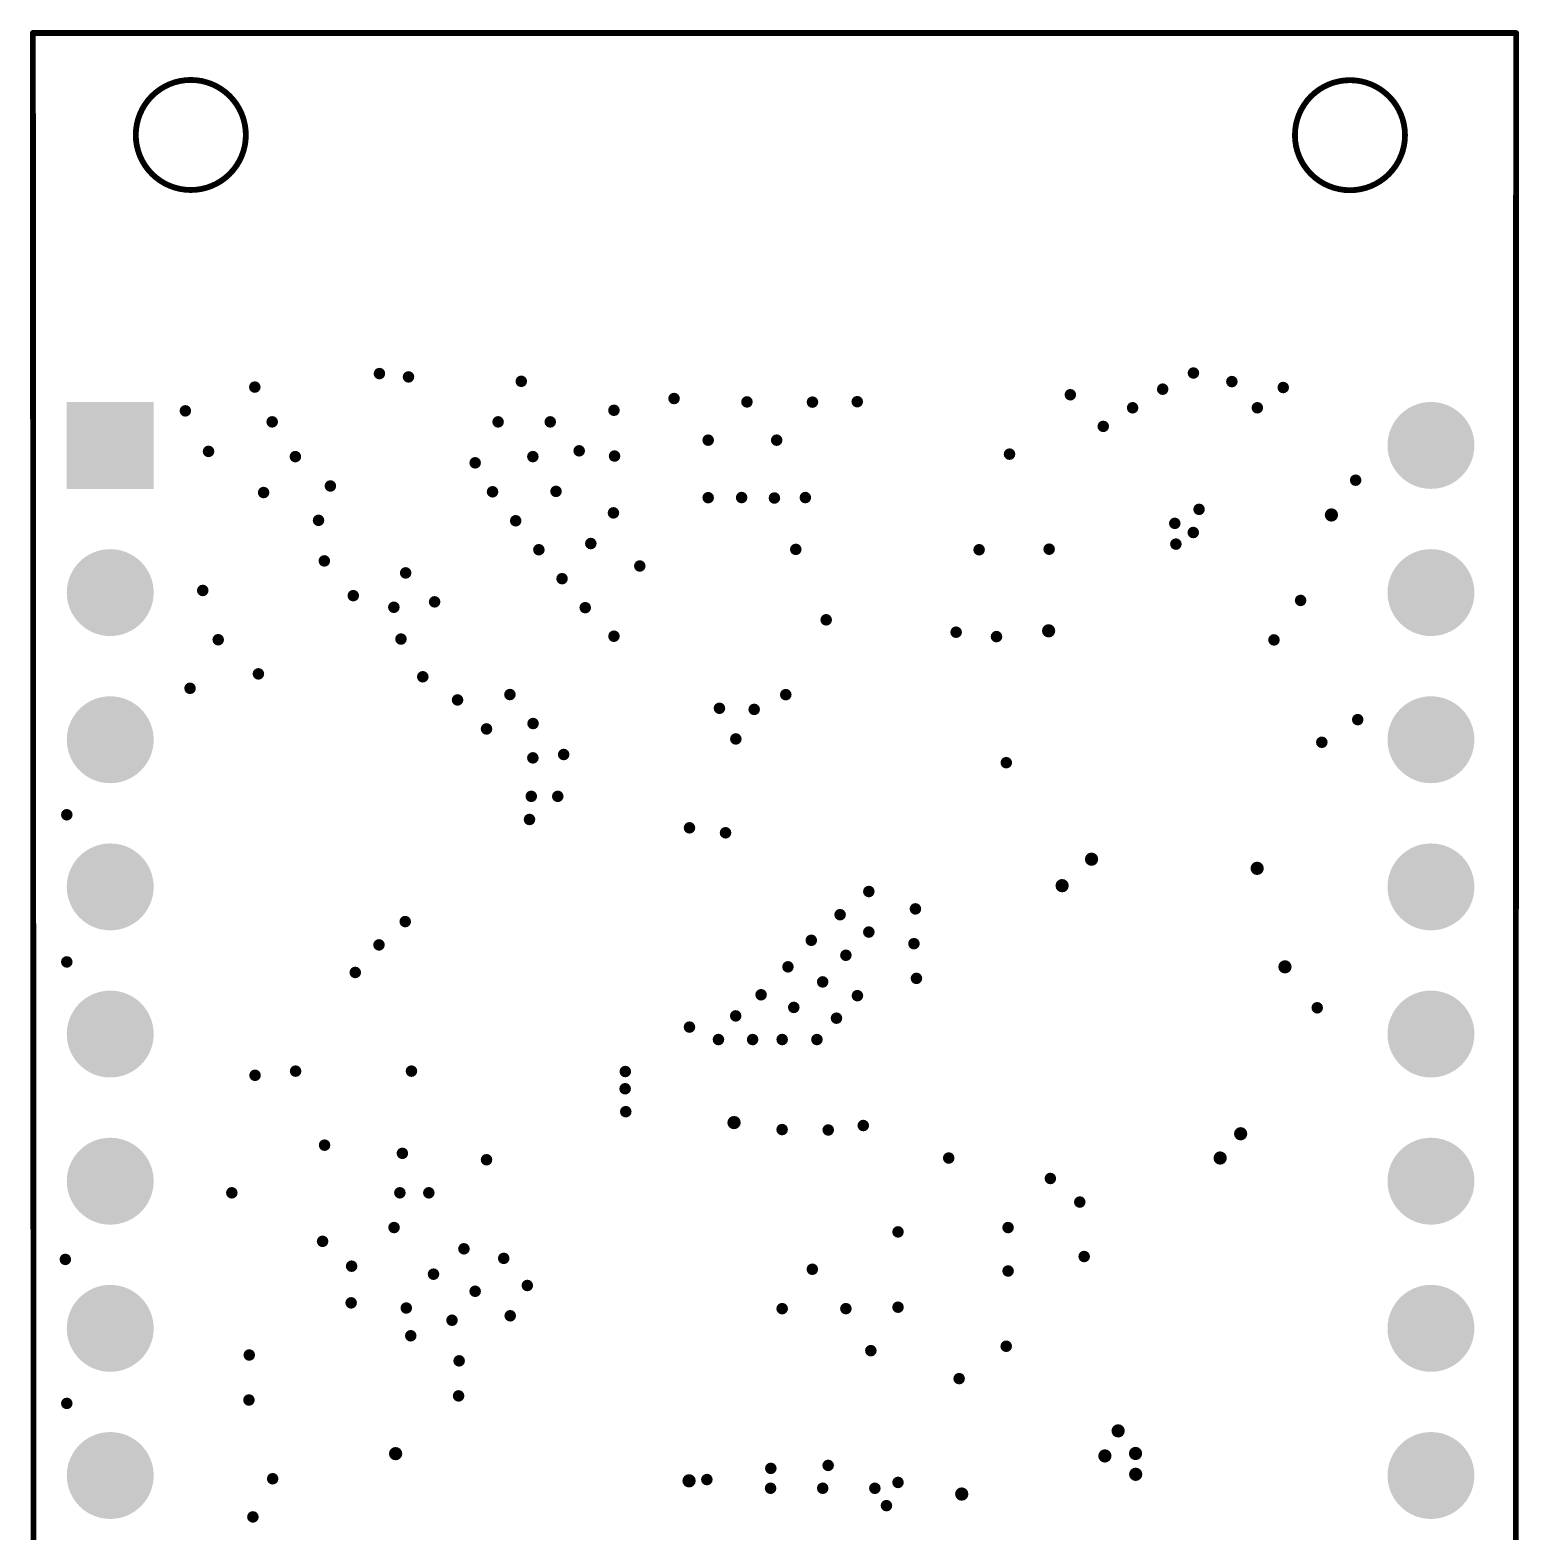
# Model space of a CAD drawing. Header units: millimetres. Extents: x -0.4 to 25.3, y -0.4 to 51.3.
# Drawn here: x -0.44 to 25.26, y 25.36 to 51.29 of the extents above; entities that cross this region are included whole.
import ezdxf

# ---------------------------------------------------------------- set-up
doc = ezdxf.new("R2010")
doc.units = ezdxf.units.MM
for name, color, linetype in [('KeepOutLayer', 6, 'Continuous'), ('MultiLayer', 9, 'Continuous'), ('PadHoleLayer', 156, 'Continuous'), ('ViaHoleLayer', 16, 'Continuous')]:
    doc.layers.add(name, color=color, linetype=linetype)

# ---------------------------------------------------------------- blocks, each defined once
blk = doc.blocks.new('HDR1X12_74')
at = {"layer": 'MultiLayer'}
blk.add_hatch(color=9, dxfattribs=at).paths.add_polyline_path([(-0.75, 0.75), (0.75, 0.75), (0.75, -0.75), (-0.75, -0.75)])
h = blk.add_hatch(color=9, dxfattribs=at)
edge = h.paths.add_edge_path()
edge.add_arc((2.54, 0), 0.75, 0, 360)
h = blk.add_hatch(color=9, dxfattribs=at)
edge = h.paths.add_edge_path()
edge.add_arc((5.08, 0), 0.75, 0, 360)
h = blk.add_hatch(color=9, dxfattribs=at)
edge = h.paths.add_edge_path()
edge.add_arc((7.62, 0), 0.75, 0, 360)
h = blk.add_hatch(color=9, dxfattribs=at)
edge = h.paths.add_edge_path()
edge.add_arc((10.16, 0), 0.75, 0, 360)
h = blk.add_hatch(color=9, dxfattribs=at)
edge = h.paths.add_edge_path()
edge.add_arc((12.7, 0), 0.75, 0, 360)
h = blk.add_hatch(color=9, dxfattribs=at)
edge = h.paths.add_edge_path()
edge.add_arc((15.24, 0), 0.75, 0, 360)
h = blk.add_hatch(color=9, dxfattribs=at)
edge = h.paths.add_edge_path()
edge.add_arc((17.78, 0), 0.75, 0, 360)
h = blk.add_hatch(color=9, dxfattribs=at)
edge = h.paths.add_edge_path()
edge.add_arc((20.32, 0), 0.75, 0, 360)
h = blk.add_hatch(color=9, dxfattribs=at)
edge = h.paths.add_edge_path()
edge.add_arc((22.86, 0), 0.75, 0, 360)
h = blk.add_hatch(color=9, dxfattribs=at)
edge = h.paths.add_edge_path()
edge.add_arc((25.4, 0), 0.75, 0, 360)
h = blk.add_hatch(color=9, dxfattribs=at)
edge = h.paths.add_edge_path()
edge.add_arc((27.94, 0), 0.75, 0, 360)
at = {"layer": 'PadHoleLayer'}
h = blk.add_hatch(color=156, dxfattribs=at)
edge = h.paths.add_edge_path()
edge.add_arc((0, 0), 0.45, 0, 360)
h = blk.add_hatch(color=156, dxfattribs=at)
edge = h.paths.add_edge_path()
edge.add_arc((2.54, 0), 0.45, 0, 360)
h = blk.add_hatch(color=156, dxfattribs=at)
edge = h.paths.add_edge_path()
edge.add_arc((5.08, 0), 0.45, 0, 360)
h = blk.add_hatch(color=156, dxfattribs=at)
edge = h.paths.add_edge_path()
edge.add_arc((7.62, 0), 0.45, 0, 360)
h = blk.add_hatch(color=156, dxfattribs=at)
edge = h.paths.add_edge_path()
edge.add_arc((10.16, 0), 0.45, 0, 360)
h = blk.add_hatch(color=156, dxfattribs=at)
edge = h.paths.add_edge_path()
edge.add_arc((12.7, 0), 0.45, 0, 360)
h = blk.add_hatch(color=156, dxfattribs=at)
edge = h.paths.add_edge_path()
edge.add_arc((15.24, 0), 0.45, 0, 360)
h = blk.add_hatch(color=156, dxfattribs=at)
edge = h.paths.add_edge_path()
edge.add_arc((17.78, 0), 0.45, 0, 360)
h = blk.add_hatch(color=156, dxfattribs=at)
edge = h.paths.add_edge_path()
edge.add_arc((20.32, 0), 0.45, 0, 360)
h = blk.add_hatch(color=156, dxfattribs=at)
edge = h.paths.add_edge_path()
edge.add_arc((22.86, 0), 0.45, 0, 360)
h = blk.add_hatch(color=156, dxfattribs=at)
edge = h.paths.add_edge_path()
edge.add_arc((25.4, 0), 0.45, 0, 360)
h = blk.add_hatch(color=156, dxfattribs=at)
edge = h.paths.add_edge_path()
edge.add_arc((27.94, 0), 0.45, 0, 360)
blk = doc.blocks.new('HDR1X12_75')
at = {"layer": 'MultiLayer'}
blk.add_hatch(color=9, dxfattribs=at).paths.add_polyline_path([(-0.75, 0.75), (0.75, 0.75), (0.75, -0.75), (-0.75, -0.75)])
h = blk.add_hatch(color=9, dxfattribs=at)
edge = h.paths.add_edge_path()
edge.add_arc((2.54, 0), 0.75, 0, 360)
h = blk.add_hatch(color=9, dxfattribs=at)
edge = h.paths.add_edge_path()
edge.add_arc((5.08, 0), 0.75, 0, 360)
h = blk.add_hatch(color=9, dxfattribs=at)
edge = h.paths.add_edge_path()
edge.add_arc((7.62, 0), 0.75, 0, 360)
h = blk.add_hatch(color=9, dxfattribs=at)
edge = h.paths.add_edge_path()
edge.add_arc((10.16, 0), 0.75, 0, 360)
h = blk.add_hatch(color=9, dxfattribs=at)
edge = h.paths.add_edge_path()
edge.add_arc((12.7, 0), 0.75, 0, 360)
h = blk.add_hatch(color=9, dxfattribs=at)
edge = h.paths.add_edge_path()
edge.add_arc((15.24, 0), 0.75, 0, 360)
h = blk.add_hatch(color=9, dxfattribs=at)
edge = h.paths.add_edge_path()
edge.add_arc((17.78, 0), 0.75, 0, 360)
h = blk.add_hatch(color=9, dxfattribs=at)
edge = h.paths.add_edge_path()
edge.add_arc((20.32, 0), 0.75, 0, 360)
h = blk.add_hatch(color=9, dxfattribs=at)
edge = h.paths.add_edge_path()
edge.add_arc((22.86, 0), 0.75, 0, 360)
h = blk.add_hatch(color=9, dxfattribs=at)
edge = h.paths.add_edge_path()
edge.add_arc((25.4, 0), 0.75, 0, 360)
h = blk.add_hatch(color=9, dxfattribs=at)
edge = h.paths.add_edge_path()
edge.add_arc((27.94, 0), 0.75, 0, 360)
at = {"layer": 'PadHoleLayer'}
h = blk.add_hatch(color=156, dxfattribs=at)
edge = h.paths.add_edge_path()
edge.add_arc((0, 0), 0.45, 0, 360)
h = blk.add_hatch(color=156, dxfattribs=at)
edge = h.paths.add_edge_path()
edge.add_arc((2.54, 0), 0.45, 0, 360)
h = blk.add_hatch(color=156, dxfattribs=at)
edge = h.paths.add_edge_path()
edge.add_arc((5.08, 0), 0.45, 0, 360)
h = blk.add_hatch(color=156, dxfattribs=at)
edge = h.paths.add_edge_path()
edge.add_arc((7.62, 0), 0.45, 0, 360)
h = blk.add_hatch(color=156, dxfattribs=at)
edge = h.paths.add_edge_path()
edge.add_arc((10.16, 0), 0.45, 0, 360)
h = blk.add_hatch(color=156, dxfattribs=at)
edge = h.paths.add_edge_path()
edge.add_arc((12.7, 0), 0.45, 0, 360)
h = blk.add_hatch(color=156, dxfattribs=at)
edge = h.paths.add_edge_path()
edge.add_arc((15.24, 0), 0.45, 0, 360)
h = blk.add_hatch(color=156, dxfattribs=at)
edge = h.paths.add_edge_path()
edge.add_arc((17.78, 0), 0.45, 0, 360)
h = blk.add_hatch(color=156, dxfattribs=at)
edge = h.paths.add_edge_path()
edge.add_arc((20.32, 0), 0.45, 0, 360)
h = blk.add_hatch(color=156, dxfattribs=at)
edge = h.paths.add_edge_path()
edge.add_arc((22.86, 0), 0.45, 0, 360)
h = blk.add_hatch(color=156, dxfattribs=at)
edge = h.paths.add_edge_path()
edge.add_arc((25.4, 0), 0.45, 0, 360)
h = blk.add_hatch(color=156, dxfattribs=at)
edge = h.paths.add_edge_path()
edge.add_arc((27.94, 0), 0.45, 0, 360)

msp = doc.modelspace()

# ---------------------------------------------------------------- hatches: boundary and pattern name
at = {"layer": 'PadHoleLayer'}
h = msp.add_hatch(color=156, dxfattribs=at)
edge = h.paths.add_edge_path()
edge.add_arc((2.22, 51.229), 0.00635, 0, 360)
h = msp.add_hatch(color=156, dxfattribs=at)
edge = h.paths.add_edge_path()
edge.add_arc((2.22, 51.229), 0.00635, 0, 360)
h = msp.add_hatch(color=156, dxfattribs=at)
edge = h.paths.add_edge_path()
edge.add_arc((2.22, 51.229), 0.00635, 0, 360)
h = msp.add_hatch(color=156, dxfattribs=at)
edge = h.paths.add_edge_path()
edge.add_arc((2.22, 51.229), 0.00635, 0, 360)
h = msp.add_hatch(color=156, dxfattribs=at)
edge = h.paths.add_edge_path()
edge.add_arc((23.223, 51.232), 0.00635, 0, 360)
h = msp.add_hatch(color=156, dxfattribs=at)
edge = h.paths.add_edge_path()
edge.add_arc((23.223, 51.232), 0.00635, 0, 360)
h = msp.add_hatch(color=156, dxfattribs=at)
edge = h.paths.add_edge_path()
edge.add_arc((23.224, 51.232), 0.00635, 0, 360)
h = msp.add_hatch(color=156, dxfattribs=at)
edge = h.paths.add_edge_path()
edge.add_arc((23.224, 51.232), 0.00635, 0, 360)
h = msp.add_hatch(color=156, dxfattribs=at)
edge = h.paths.add_edge_path()
edge.add_arc((25.212, 49.809), 0.00635, 0, 360)
h = msp.add_hatch(color=156, dxfattribs=at)
edge = h.paths.add_edge_path()
edge.add_arc((25.211, 49.809), 0.00635, 0, 360)
h = msp.add_hatch(color=156, dxfattribs=at)
edge = h.paths.add_edge_path()
edge.add_arc((25.212, 49.809), 0.00635, 0, 360)
h = msp.add_hatch(color=156, dxfattribs=at)
edge = h.paths.add_edge_path()
edge.add_arc((25.211, 49.809), 0.00635, 0, 360)
at = {"layer": 'ViaHoleLayer'}
h = msp.add_hatch(color=16, dxfattribs=at)
edge = h.paths.add_edge_path()
edge.add_arc((5.587, 45.357), 0.1, 0, 360)
h = msp.add_hatch(color=16, dxfattribs=at)
edge = h.paths.add_edge_path()
edge.add_arc((6.089, 45.3), 0.1, 0, 360)
h = msp.add_hatch(color=16, dxfattribs=at)
edge = h.paths.add_edge_path()
edge.add_arc((19.64, 45.367), 0.1, 0, 360)
h = msp.add_hatch(color=16, dxfattribs=at)
edge = h.paths.add_edge_path()
edge.add_arc((3.436, 45.124), 0.1, 0, 360)
h = msp.add_hatch(color=16, dxfattribs=at)
edge = h.paths.add_edge_path()
edge.add_arc((8.036, 45.224), 0.1, 0, 360)
h = msp.add_hatch(color=16, dxfattribs=at)
edge = h.paths.add_edge_path()
edge.add_arc((19.109, 45.088), 0.1, 0, 360)
h = msp.add_hatch(color=16, dxfattribs=at)
edge = h.paths.add_edge_path()
edge.add_arc((20.303, 45.219), 0.1, 0, 360)
h = msp.add_hatch(color=16, dxfattribs=at)
edge = h.paths.add_edge_path()
edge.add_arc((21.19, 45.117), 0.1, 0, 360)
h = msp.add_hatch(color=16, dxfattribs=at)
edge = h.paths.add_edge_path()
edge.add_arc((10.674, 44.927), 0.1, 0, 360)
h = msp.add_hatch(color=16, dxfattribs=at)
edge = h.paths.add_edge_path()
edge.add_arc((11.932, 44.868), 0.1, 0, 360)
h = msp.add_hatch(color=16, dxfattribs=at)
edge = h.paths.add_edge_path()
edge.add_arc((13.063, 44.865), 0.1, 0, 360)
h = msp.add_hatch(color=16, dxfattribs=at)
edge = h.paths.add_edge_path()
edge.add_arc((13.836, 44.872), 0.1, 0, 360)
h = msp.add_hatch(color=16, dxfattribs=at)
edge = h.paths.add_edge_path()
edge.add_arc((17.515, 44.992), 0.1, 0, 360)
h = msp.add_hatch(color=16, dxfattribs=at)
edge = h.paths.add_edge_path()
edge.add_arc((18.59, 44.767), 0.1, 0, 360)
h = msp.add_hatch(color=16, dxfattribs=at)
edge = h.paths.add_edge_path()
edge.add_arc((20.743, 44.767), 0.1, 0, 360)
h = msp.add_hatch(color=16, dxfattribs=at)
edge = h.paths.add_edge_path()
edge.add_arc((2.237, 44.714), 0.1, 0, 360)
h = msp.add_hatch(color=16, dxfattribs=at)
edge = h.paths.add_edge_path()
edge.add_arc((3.736, 44.524), 0.1, 0, 360)
h = msp.add_hatch(color=16, dxfattribs=at)
edge = h.paths.add_edge_path()
edge.add_arc((7.636, 44.524), 0.1, 0, 360)
h = msp.add_hatch(color=16, dxfattribs=at)
edge = h.paths.add_edge_path()
edge.add_arc((8.536, 44.524), 0.1, 0, 360)
h = msp.add_hatch(color=16, dxfattribs=at)
edge = h.paths.add_edge_path()
edge.add_arc((9.636, 44.724), 0.1, 0, 360)
h = msp.add_hatch(color=16, dxfattribs=at)
edge = h.paths.add_edge_path()
edge.add_arc((18.083, 44.446), 0.1, 0, 360)
h = msp.add_hatch(color=16, dxfattribs=at)
edge = h.paths.add_edge_path()
edge.add_arc((2.637, 44.014), 0.1, 0, 360)
h = msp.add_hatch(color=16, dxfattribs=at)
edge = h.paths.add_edge_path()
edge.add_arc((9.036, 44.024), 0.1, 0, 360)
h = msp.add_hatch(color=16, dxfattribs=at)
edge = h.paths.add_edge_path()
edge.add_arc((11.263, 44.208), 0.1, 0, 360)
h = msp.add_hatch(color=16, dxfattribs=at)
edge = h.paths.add_edge_path()
edge.add_arc((12.445, 44.208), 0.1, 0, 360)
h = msp.add_hatch(color=16, dxfattribs=at)
edge = h.paths.add_edge_path()
edge.add_arc((4.136, 43.924), 0.1, 0, 360)
h = msp.add_hatch(color=16, dxfattribs=at)
edge = h.paths.add_edge_path()
edge.add_arc((7.24, 43.817), 0.1, 0, 360)
h = msp.add_hatch(color=16, dxfattribs=at)
edge = h.paths.add_edge_path()
edge.add_arc((8.236, 43.924), 0.1, 0, 360)
h = msp.add_hatch(color=16, dxfattribs=at)
edge = h.paths.add_edge_path()
edge.add_arc((9.646, 43.934), 0.1, 0, 360)
h = msp.add_hatch(color=16, dxfattribs=at)
edge = h.paths.add_edge_path()
edge.add_arc((16.465, 43.967), 0.1, 0, 360)
h = msp.add_hatch(color=16, dxfattribs=at)
edge = h.paths.add_edge_path()
edge.add_arc((22.44, 43.517), 0.1, 0, 360)
h = msp.add_hatch(color=16, dxfattribs=at)
edge = h.paths.add_edge_path()
edge.add_arc((3.588, 43.304), 0.1, 0, 360)
h = msp.add_hatch(color=16, dxfattribs=at)
edge = h.paths.add_edge_path()
edge.add_arc((4.74, 43.417), 0.1, 0, 360)
h = msp.add_hatch(color=16, dxfattribs=at)
edge = h.paths.add_edge_path()
edge.add_arc((7.54, 43.317), 0.1, 0, 360)
h = msp.add_hatch(color=16, dxfattribs=at)
edge = h.paths.add_edge_path()
edge.add_arc((8.636, 43.324), 0.1, 0, 360)
h = msp.add_hatch(color=16, dxfattribs=at)
edge = h.paths.add_edge_path()
edge.add_arc((11.263, 43.215), 0.1, 0, 360)
h = msp.add_hatch(color=16, dxfattribs=at)
edge = h.paths.add_edge_path()
edge.add_arc((11.84, 43.217), 0.1, 0, 360)
h = msp.add_hatch(color=16, dxfattribs=at)
edge = h.paths.add_edge_path()
edge.add_arc((12.406, 43.209), 0.1, 0, 360)
h = msp.add_hatch(color=16, dxfattribs=at)
edge = h.paths.add_edge_path()
edge.add_arc((12.94, 43.217), 0.1, 0, 360)
h = msp.add_hatch(color=16, dxfattribs=at)
edge = h.paths.add_edge_path()
edge.add_arc((9.627, 42.953), 0.1, 0, 360)
h = msp.add_hatch(color=16, dxfattribs=at)
edge = h.paths.add_edge_path()
edge.add_arc((19.737, 43.014), 0.1, 0, 360)
h = msp.add_hatch(color=16, dxfattribs=at)
edge = h.paths.add_edge_path()
edge.add_arc((4.536, 42.824), 0.1, 0, 360)
h = msp.add_hatch(color=16, dxfattribs=at)
edge = h.paths.add_edge_path()
edge.add_arc((7.94, 42.817), 0.1, 0, 360)
h = msp.add_hatch(color=16, dxfattribs=at)
edge = h.paths.add_edge_path()
edge.add_arc((19.318, 42.772), 0.1, 0, 360)
h = msp.add_hatch(color=16, dxfattribs=at)
edge = h.paths.add_edge_path()
edge.add_arc((22.022, 42.917), 0.115, 0, 360)
h = msp.add_hatch(color=16, dxfattribs=at)
edge = h.paths.add_edge_path()
edge.add_arc((9.236, 42.424), 0.1, 0, 360)
h = msp.add_hatch(color=16, dxfattribs=at)
edge = h.paths.add_edge_path()
edge.add_arc((19.637, 42.614), 0.1, 0, 360)
h = msp.add_hatch(color=16, dxfattribs=at)
edge = h.paths.add_edge_path()
edge.add_arc((8.34, 42.317), 0.1, 0, 360)
h = msp.add_hatch(color=16, dxfattribs=at)
edge = h.paths.add_edge_path()
edge.add_arc((12.775, 42.323), 0.1, 0, 360)
h = msp.add_hatch(color=16, dxfattribs=at)
edge = h.paths.add_edge_path()
edge.add_arc((15.94, 42.317), 0.1, 0, 360)
h = msp.add_hatch(color=16, dxfattribs=at)
edge = h.paths.add_edge_path()
edge.add_arc((17.149, 42.326), 0.1, 0, 360)
h = msp.add_hatch(color=16, dxfattribs=at)
edge = h.paths.add_edge_path()
edge.add_arc((19.337, 42.414), 0.1, 0, 360)
h = msp.add_hatch(color=16, dxfattribs=at)
edge = h.paths.add_edge_path()
edge.add_arc((4.636, 42.124), 0.1, 0, 360)
h = msp.add_hatch(color=16, dxfattribs=at)
edge = h.paths.add_edge_path()
edge.add_arc((6.04, 41.917), 0.1, 0, 360)
h = msp.add_hatch(color=16, dxfattribs=at)
edge = h.paths.add_edge_path()
edge.add_arc((10.082, 42.036), 0.1, 0, 360)
h = msp.add_hatch(color=16, dxfattribs=at)
edge = h.paths.add_edge_path()
edge.add_arc((8.74, 41.817), 0.1, 0, 360)
h = msp.add_hatch(color=16, dxfattribs=at)
edge = h.paths.add_edge_path()
edge.add_arc((2.537, 41.614), 0.1, 0, 360)
h = msp.add_hatch(color=16, dxfattribs=at)
edge = h.paths.add_edge_path()
edge.add_arc((5.136, 41.524), 0.1, 0, 360)
h = msp.add_hatch(color=16, dxfattribs=at)
edge = h.paths.add_edge_path()
edge.add_arc((6.54, 41.417), 0.1, 0, 360)
h = msp.add_hatch(color=16, dxfattribs=at)
edge = h.paths.add_edge_path()
edge.add_arc((21.49, 41.442), 0.1, 0, 360)
h = msp.add_hatch(color=16, dxfattribs=at)
edge = h.paths.add_edge_path()
edge.add_arc((5.836, 41.324), 0.1, 0, 360)
h = msp.add_hatch(color=16, dxfattribs=at)
edge = h.paths.add_edge_path()
edge.add_arc((9.14, 41.317), 0.1, 0, 360)
h = msp.add_hatch(color=16, dxfattribs=at)
edge = h.paths.add_edge_path()
edge.add_arc((13.3, 41.107), 0.1, 0, 360)
h = msp.add_hatch(color=16, dxfattribs=at)
edge = h.paths.add_edge_path()
edge.add_arc((15.543, 40.893), 0.1, 0, 360)
h = msp.add_hatch(color=16, dxfattribs=at)
edge = h.paths.add_edge_path()
edge.add_arc((17.14, 40.917), 0.115, 0, 360)
h = msp.add_hatch(color=16, dxfattribs=at)
edge = h.paths.add_edge_path()
edge.add_arc((2.804, 40.763), 0.1, 0, 360)
h = msp.add_hatch(color=16, dxfattribs=at)
edge = h.paths.add_edge_path()
edge.add_arc((5.959, 40.775), 0.1, 0, 360)
h = msp.add_hatch(color=16, dxfattribs=at)
edge = h.paths.add_edge_path()
edge.add_arc((9.636, 40.824), 0.1, 0, 360)
h = msp.add_hatch(color=16, dxfattribs=at)
edge = h.paths.add_edge_path()
edge.add_arc((16.24, 40.817), 0.1, 0, 360)
h = msp.add_hatch(color=16, dxfattribs=at)
edge = h.paths.add_edge_path()
edge.add_arc((21.03, 40.76), 0.1, 0, 360)
h = msp.add_hatch(color=16, dxfattribs=at)
edge = h.paths.add_edge_path()
edge.add_arc((3.498, 40.174), 0.1, 0, 360)
h = msp.add_hatch(color=16, dxfattribs=at)
edge = h.paths.add_edge_path()
edge.add_arc((6.336, 40.124), 0.1, 0, 360)
h = msp.add_hatch(color=16, dxfattribs=at)
edge = h.paths.add_edge_path()
edge.add_arc((2.318, 39.925), 0.1, 0, 360)
h = msp.add_hatch(color=16, dxfattribs=at)
edge = h.paths.add_edge_path()
edge.add_arc((6.936, 39.724), 0.1, 0, 360)
h = msp.add_hatch(color=16, dxfattribs=at)
edge = h.paths.add_edge_path()
edge.add_arc((7.84, 39.817), 0.1, 0, 360)
h = msp.add_hatch(color=16, dxfattribs=at)
edge = h.paths.add_edge_path()
edge.add_arc((11.457, 39.58), 0.1, 0, 360)
h = msp.add_hatch(color=16, dxfattribs=at)
edge = h.paths.add_edge_path()
edge.add_arc((12.602, 39.815), 0.1, 0, 360)
h = msp.add_hatch(color=16, dxfattribs=at)
edge = h.paths.add_edge_path()
edge.add_arc((8.24, 39.317), 0.1, 0, 360)
h = msp.add_hatch(color=16, dxfattribs=at)
edge = h.paths.add_edge_path()
edge.add_arc((12.057, 39.561), 0.1, 0, 360)
h = msp.add_hatch(color=16, dxfattribs=at)
edge = h.paths.add_edge_path()
edge.add_arc((22.476, 39.384), 0.1, 0, 360)
h = msp.add_hatch(color=16, dxfattribs=at)
edge = h.paths.add_edge_path()
edge.add_arc((7.436, 39.224), 0.1, 0, 360)
h = msp.add_hatch(color=16, dxfattribs=at)
edge = h.paths.add_edge_path()
edge.add_arc((11.74, 39.051), 0.1, 0, 360)
h = msp.add_hatch(color=16, dxfattribs=at)
edge = h.paths.add_edge_path()
edge.add_arc((21.856, 38.993), 0.1, 0, 360)
h = msp.add_hatch(color=16, dxfattribs=at)
edge = h.paths.add_edge_path()
edge.add_arc((8.236, 38.724), 0.1, 0, 360)
h = msp.add_hatch(color=16, dxfattribs=at)
edge = h.paths.add_edge_path()
edge.add_arc((8.768, 38.782), 0.1, 0, 360)
h = msp.add_hatch(color=16, dxfattribs=at)
edge = h.paths.add_edge_path()
edge.add_arc((16.409, 38.641), 0.1, 0, 360)
h = msp.add_hatch(color=16, dxfattribs=at)
edge = h.paths.add_edge_path()
edge.add_arc((8.209, 38.06), 0.1, 0, 360)
h = msp.add_hatch(color=16, dxfattribs=at)
edge = h.paths.add_edge_path()
edge.add_arc((8.666, 38.06), 0.1, 0, 360)
h = msp.add_hatch(color=16, dxfattribs=at)
edge = h.paths.add_edge_path()
edge.add_arc((0.19, 37.742), 0.1, 0, 360)
h = msp.add_hatch(color=16, dxfattribs=at)
edge = h.paths.add_edge_path()
edge.add_arc((8.178, 37.661), 0.1, 0, 360)
h = msp.add_hatch(color=16, dxfattribs=at)
edge = h.paths.add_edge_path()
edge.add_arc((10.94, 37.517), 0.1, 0, 360)
h = msp.add_hatch(color=16, dxfattribs=at)
edge = h.paths.add_edge_path()
edge.add_arc((11.562, 37.431), 0.1, 0, 360)
h = msp.add_hatch(color=16, dxfattribs=at)
edge = h.paths.add_edge_path()
edge.add_arc((17.881, 36.975), 0.115, 0, 360)
h = msp.add_hatch(color=16, dxfattribs=at)
edge = h.paths.add_edge_path()
edge.add_arc((20.74, 36.817), 0.115, 0, 360)
h = msp.add_hatch(color=16, dxfattribs=at)
edge = h.paths.add_edge_path()
edge.add_arc((17.373, 36.518), 0.115, 0, 360)
h = msp.add_hatch(color=16, dxfattribs=at)
edge = h.paths.add_edge_path()
edge.add_arc((14.036, 36.417), 0.1, 0, 360)
h = msp.add_hatch(color=16, dxfattribs=at)
edge = h.paths.add_edge_path()
edge.add_arc((13.54, 36.017), 0.1, 0, 360)
h = msp.add_hatch(color=16, dxfattribs=at)
edge = h.paths.add_edge_path()
edge.add_arc((14.84, 36.117), 0.1, 0, 360)
h = msp.add_hatch(color=16, dxfattribs=at)
edge = h.paths.add_edge_path()
edge.add_arc((6.033, 35.898), 0.1, 0, 360)
h = msp.add_hatch(color=16, dxfattribs=at)
edge = h.paths.add_edge_path()
edge.add_arc((14.036, 35.717), 0.1, 0, 360)
h = msp.add_hatch(color=16, dxfattribs=at)
edge = h.paths.add_edge_path()
edge.add_arc((5.58, 35.496), 0.1, 0, 360)
h = msp.add_hatch(color=16, dxfattribs=at)
edge = h.paths.add_edge_path()
edge.add_arc((13.043, 35.575), 0.1, 0, 360)
h = msp.add_hatch(color=16, dxfattribs=at)
edge = h.paths.add_edge_path()
edge.add_arc((14.815, 35.517), 0.1, 0, 360)
h = msp.add_hatch(color=16, dxfattribs=at)
edge = h.paths.add_edge_path()
edge.add_arc((0.19, 35.202), 0.1, 0, 360)
h = msp.add_hatch(color=16, dxfattribs=at)
edge = h.paths.add_edge_path()
edge.add_arc((13.64, 35.317), 0.1, 0, 360)
h = msp.add_hatch(color=16, dxfattribs=at)
edge = h.paths.add_edge_path()
edge.add_arc((5.17, 35.02), 0.1, 0, 360)
h = msp.add_hatch(color=16, dxfattribs=at)
edge = h.paths.add_edge_path()
edge.add_arc((12.64, 35.117), 0.1, 0, 360)
h = msp.add_hatch(color=16, dxfattribs=at)
edge = h.paths.add_edge_path()
edge.add_arc((14.858, 34.918), 0.1, 0, 360)
h = msp.add_hatch(color=16, dxfattribs=at)
edge = h.paths.add_edge_path()
edge.add_arc((21.22, 35.117), 0.115, 0, 360)
h = msp.add_hatch(color=16, dxfattribs=at)
edge = h.paths.add_edge_path()
edge.add_arc((13.239, 34.857), 0.1, 0, 360)
h = msp.add_hatch(color=16, dxfattribs=at)
edge = h.paths.add_edge_path()
edge.add_arc((12.176, 34.635), 0.1, 0, 360)
h = msp.add_hatch(color=16, dxfattribs=at)
edge = h.paths.add_edge_path()
edge.add_arc((12.74, 34.417), 0.1, 0, 360)
h = msp.add_hatch(color=16, dxfattribs=at)
edge = h.paths.add_edge_path()
edge.add_arc((13.839, 34.62), 0.1, 0, 360)
h = msp.add_hatch(color=16, dxfattribs=at)
edge = h.paths.add_edge_path()
edge.add_arc((21.777, 34.41), 0.1, 0, 360)
h = msp.add_hatch(color=16, dxfattribs=at)
edge = h.paths.add_edge_path()
edge.add_arc((11.738, 34.27), 0.1, 0, 360)
h = msp.add_hatch(color=16, dxfattribs=at)
edge = h.paths.add_edge_path()
edge.add_arc((13.477, 34.231), 0.1, 0, 360)
h = msp.add_hatch(color=16, dxfattribs=at)
edge = h.paths.add_edge_path()
edge.add_arc((10.94, 34.077), 0.1, 0, 360)
h = msp.add_hatch(color=16, dxfattribs=at)
edge = h.paths.add_edge_path()
edge.add_arc((11.44, 33.862), 0.1, 0, 360)
h = msp.add_hatch(color=16, dxfattribs=at)
edge = h.paths.add_edge_path()
edge.add_arc((12.03, 33.862), 0.1, 0, 360)
h = msp.add_hatch(color=16, dxfattribs=at)
edge = h.paths.add_edge_path()
edge.add_arc((12.54, 33.862), 0.1, 0, 360)
h = msp.add_hatch(color=16, dxfattribs=at)
edge = h.paths.add_edge_path()
edge.add_arc((13.14, 33.862), 0.1, 0, 360)
h = msp.add_hatch(color=16, dxfattribs=at)
edge = h.paths.add_edge_path()
edge.add_arc((3.44, 33.245), 0.1, 0, 360)
h = msp.add_hatch(color=16, dxfattribs=at)
edge = h.paths.add_edge_path()
edge.add_arc((4.14, 33.317), 0.1, 0, 360)
h = msp.add_hatch(color=16, dxfattribs=at)
edge = h.paths.add_edge_path()
edge.add_arc((6.14, 33.317), 0.1, 0, 360)
h = msp.add_hatch(color=16, dxfattribs=at)
edge = h.paths.add_edge_path()
edge.add_arc((9.832, 33.31), 0.1, 0, 360)
h = msp.add_hatch(color=16, dxfattribs=at)
edge = h.paths.add_edge_path()
edge.add_arc((9.829, 33.013), 0.1, 0, 360)
h = msp.add_hatch(color=16, dxfattribs=at)
edge = h.paths.add_edge_path()
edge.add_arc((9.84, 32.617), 0.1, 0, 360)
h = msp.add_hatch(color=16, dxfattribs=at)
edge = h.paths.add_edge_path()
edge.add_arc((11.709, 32.429), 0.115, 0, 360)
h = msp.add_hatch(color=16, dxfattribs=at)
edge = h.paths.add_edge_path()
edge.add_arc((12.539, 32.308), 0.1, 0, 360)
h = msp.add_hatch(color=16, dxfattribs=at)
edge = h.paths.add_edge_path()
edge.add_arc((13.94, 32.378), 0.1, 0, 360)
h = msp.add_hatch(color=16, dxfattribs=at)
edge = h.paths.add_edge_path()
edge.add_arc((13.335, 32.301), 0.1, 0, 360)
h = msp.add_hatch(color=16, dxfattribs=at)
edge = h.paths.add_edge_path()
edge.add_arc((20.455, 32.236), 0.115, 0, 360)
h = msp.add_hatch(color=16, dxfattribs=at)
edge = h.paths.add_edge_path()
edge.add_arc((4.64, 32.039), 0.1, 0, 360)
h = msp.add_hatch(color=16, dxfattribs=at)
edge = h.paths.add_edge_path()
edge.add_arc((5.983, 31.898), 0.1, 0, 360)
h = msp.add_hatch(color=16, dxfattribs=at)
edge = h.paths.add_edge_path()
edge.add_arc((15.415, 31.817), 0.1, 0, 360)
h = msp.add_hatch(color=16, dxfattribs=at)
edge = h.paths.add_edge_path()
edge.add_arc((20.101, 31.817), 0.115, 0, 360)
h = msp.add_hatch(color=16, dxfattribs=at)
edge = h.paths.add_edge_path()
edge.add_arc((7.436, 31.787), 0.1, 0, 360)
h = msp.add_hatch(color=16, dxfattribs=at)
edge = h.paths.add_edge_path()
edge.add_arc((17.17, 31.464), 0.1, 0, 360)
h = msp.add_hatch(color=16, dxfattribs=at)
edge = h.paths.add_edge_path()
edge.add_arc((3.039, 31.217), 0.1, 0, 360)
h = msp.add_hatch(color=16, dxfattribs=at)
edge = h.paths.add_edge_path()
edge.add_arc((5.94, 31.217), 0.1, 0, 360)
h = msp.add_hatch(color=16, dxfattribs=at)
edge = h.paths.add_edge_path()
edge.add_arc((6.44, 31.217), 0.1, 0, 360)
h = msp.add_hatch(color=16, dxfattribs=at)
edge = h.paths.add_edge_path()
edge.add_arc((17.678, 31.057), 0.1, 0, 360)
h = msp.add_hatch(color=16, dxfattribs=at)
edge = h.paths.add_edge_path()
edge.add_arc((5.84, 30.617), 0.1, 0, 360)
h = msp.add_hatch(color=16, dxfattribs=at)
edge = h.paths.add_edge_path()
edge.add_arc((14.54, 30.542), 0.1, 0, 360)
h = msp.add_hatch(color=16, dxfattribs=at)
edge = h.paths.add_edge_path()
edge.add_arc((16.44, 30.617), 0.1, 0, 360)
h = msp.add_hatch(color=16, dxfattribs=at)
edge = h.paths.add_edge_path()
edge.add_arc((4.606, 30.379), 0.1, 0, 360)
h = msp.add_hatch(color=16, dxfattribs=at)
edge = h.paths.add_edge_path()
edge.add_arc((7.046, 30.25), 0.1, 0, 360)
h = msp.add_hatch(color=16, dxfattribs=at)
edge = h.paths.add_edge_path()
edge.add_arc((0.165, 30.067), 0.1, 0, 360)
h = msp.add_hatch(color=16, dxfattribs=at)
edge = h.paths.add_edge_path()
edge.add_arc((7.733, 30.085), 0.1, 0, 360)
h = msp.add_hatch(color=16, dxfattribs=at)
edge = h.paths.add_edge_path()
edge.add_arc((17.754, 30.117), 0.1, 0, 360)
h = msp.add_hatch(color=16, dxfattribs=at)
edge = h.paths.add_edge_path()
edge.add_arc((5.107, 29.95), 0.1, 0, 360)
h = msp.add_hatch(color=16, dxfattribs=at)
edge = h.paths.add_edge_path()
edge.add_arc((6.521, 29.812), 0.1, 0, 360)
h = msp.add_hatch(color=16, dxfattribs=at)
edge = h.paths.add_edge_path()
edge.add_arc((13.061, 29.897), 0.1, 0, 360)
h = msp.add_hatch(color=16, dxfattribs=at)
edge = h.paths.add_edge_path()
edge.add_arc((16.44, 29.867), 0.1, 0, 360)
h = msp.add_hatch(color=16, dxfattribs=at)
edge = h.paths.add_edge_path()
edge.add_arc((7.24, 29.517), 0.1, 0, 360)
h = msp.add_hatch(color=16, dxfattribs=at)
edge = h.paths.add_edge_path()
edge.add_arc((8.14, 29.617), 0.1, 0, 360)
h = msp.add_hatch(color=16, dxfattribs=at)
edge = h.paths.add_edge_path()
edge.add_arc((5.099, 29.317), 0.1, 0, 360)
h = msp.add_hatch(color=16, dxfattribs=at)
edge = h.paths.add_edge_path()
edge.add_arc((6.051, 29.228), 0.1, 0, 360)
h = msp.add_hatch(color=16, dxfattribs=at)
edge = h.paths.add_edge_path()
edge.add_arc((12.54, 29.217), 0.1, 0, 360)
h = msp.add_hatch(color=16, dxfattribs=at)
edge = h.paths.add_edge_path()
edge.add_arc((13.64, 29.217), 0.1, 0, 360)
h = msp.add_hatch(color=16, dxfattribs=at)
edge = h.paths.add_edge_path()
edge.add_arc((14.54, 29.242), 0.1, 0, 360)
h = msp.add_hatch(color=16, dxfattribs=at)
edge = h.paths.add_edge_path()
edge.add_arc((6.84, 29.017), 0.1, 0, 360)
h = msp.add_hatch(color=16, dxfattribs=at)
edge = h.paths.add_edge_path()
edge.add_arc((7.845, 29.094), 0.1, 0, 360)
h = msp.add_hatch(color=16, dxfattribs=at)
edge = h.paths.add_edge_path()
edge.add_arc((6.128, 28.749), 0.1, 0, 360)
h = msp.add_hatch(color=16, dxfattribs=at)
edge = h.paths.add_edge_path()
edge.add_arc((14.071, 28.492), 0.1, 0, 360)
h = msp.add_hatch(color=16, dxfattribs=at)
edge = h.paths.add_edge_path()
edge.add_arc((16.408, 28.568), 0.1, 0, 360)
h = msp.add_hatch(color=16, dxfattribs=at)
edge = h.paths.add_edge_path()
edge.add_arc((3.34, 28.417), 0.1, 0, 360)
h = msp.add_hatch(color=16, dxfattribs=at)
edge = h.paths.add_edge_path()
edge.add_arc((6.963, 28.316), 0.1, 0, 360)
h = msp.add_hatch(color=16, dxfattribs=at)
edge = h.paths.add_edge_path()
edge.add_arc((15.595, 28.009), 0.1, 0, 360)
h = msp.add_hatch(color=16, dxfattribs=at)
edge = h.paths.add_edge_path()
edge.add_arc((3.335, 27.64), 0.1, 0, 360)
h = msp.add_hatch(color=16, dxfattribs=at)
edge = h.paths.add_edge_path()
edge.add_arc((6.954, 27.711), 0.1, 0, 360)
h = msp.add_hatch(color=16, dxfattribs=at)
edge = h.paths.add_edge_path()
edge.add_arc((0.19, 27.582), 0.1, 0, 360)
h = msp.add_hatch(color=16, dxfattribs=at)
edge = h.paths.add_edge_path()
edge.add_arc((18.34, 27.107), 0.115, 0, 360)
h = msp.add_hatch(color=16, dxfattribs=at)
edge = h.paths.add_edge_path()
edge.add_arc((5.867, 26.714), 0.115, 0, 360)
h = msp.add_hatch(color=16, dxfattribs=at)
edge = h.paths.add_edge_path()
edge.add_arc((18.111, 26.675), 0.115, 0, 360)
h = msp.add_hatch(color=16, dxfattribs=at)
edge = h.paths.add_edge_path()
edge.add_arc((18.64, 26.717), 0.115, 0, 360)
h = msp.add_hatch(color=16, dxfattribs=at)
edge = h.paths.add_edge_path()
edge.add_arc((12.344, 26.46), 0.1, 0, 360)
h = msp.add_hatch(color=16, dxfattribs=at)
edge = h.paths.add_edge_path()
edge.add_arc((13.334, 26.511), 0.1, 0, 360)
h = msp.add_hatch(color=16, dxfattribs=at)
edge = h.paths.add_edge_path()
edge.add_arc((18.643, 26.358), 0.115, 0, 360)
h = msp.add_hatch(color=16, dxfattribs=at)
edge = h.paths.add_edge_path()
edge.add_arc((3.744, 26.281), 0.1, 0, 360)
h = msp.add_hatch(color=16, dxfattribs=at)
edge = h.paths.add_edge_path()
edge.add_arc((10.933, 26.245), 0.115, 0, 360)
h = msp.add_hatch(color=16, dxfattribs=at)
edge = h.paths.add_edge_path()
edge.add_arc((11.24, 26.267), 0.1, 0, 360)
h = msp.add_hatch(color=16, dxfattribs=at)
edge = h.paths.add_edge_path()
edge.add_arc((12.34, 26.117), 0.1, 0, 360)
h = msp.add_hatch(color=16, dxfattribs=at)
edge = h.paths.add_edge_path()
edge.add_arc((13.24, 26.117), 0.1, 0, 360)
h = msp.add_hatch(color=16, dxfattribs=at)
edge = h.paths.add_edge_path()
edge.add_arc((14.14, 26.117), 0.1, 0, 360)
h = msp.add_hatch(color=16, dxfattribs=at)
edge = h.paths.add_edge_path()
edge.add_arc((14.54, 26.217), 0.1, 0, 360)
h = msp.add_hatch(color=16, dxfattribs=at)
edge = h.paths.add_edge_path()
edge.add_arc((15.64, 26.017), 0.115, 0, 360)
h = msp.add_hatch(color=16, dxfattribs=at)
edge = h.paths.add_edge_path()
edge.add_arc((3.403, 25.622), 0.1, 0, 360)
h = msp.add_hatch(color=16, dxfattribs=at)
edge = h.paths.add_edge_path()
edge.add_arc((14.34, 25.817), 0.1, 0, 360)

# ---------------------------------------------------------------- linework, layer by layer
at = {"layer": 'KeepOutLayer', "const_width": 0.1}
for points in [[(-0.395, 51.237), (25.199, 51.237)], [(-0.395, 51.237), (-0.374, 0.214)], [(25.199, 51.237), (25.21, 51.235)], [(25.201, 0.185), (25.21, 51.235)]]:
    msp.add_lwpolyline(points, dxfattribs=at)
at = {"layer": 'KeepOutLayer'}
for points, const_width in [([(-0.42, 51.237, 1), (-0.37, 51.237, 1)], 0.05), ([(-0.42, 51.237, 1), (-0.37, 51.237, 1)], 0.05), ([(25.174, 51.237, 1), (25.224, 51.237, 1)], 0.05), ([(25.174, 51.237, 1), (25.224, 51.237, 1)], 0.05), ([(25.185, 51.235, 1), (25.235, 51.235, 1)], 0.05), ([(25.185, 51.235, 1), (25.235, 51.235, 1)], 0.05), ([(3.281, 49.476, 1), (1.381, 49.476, 1)], 0.1), ([(23.292, 49.472, 1), (21.392, 49.472, 1)], 0.1), ([(1.356, 49.476, 1), (1.406, 49.476, 1)], 0.05), ([(3.256, 49.476, 1), (3.306, 49.476, 1)], 0.05), ([(21.367, 49.472, 1), (21.417, 49.472, 1)], 0.05), ([(23.267, 49.472, 1), (23.317, 49.472, 1)], 0.05)]:
    msp.add_lwpolyline(points, format="xyb", close=True, dxfattribs=dict(at, const_width=const_width))
at = {"layer": 'MultiLayer'}
for p, q in [((1.726, 50.214), (1.881, 50.318)), ((1.881, 50.318), (2.054, 50.389)), ((2.054, 50.389), (2.238, 50.426)), ((2.238, 50.426), (2.331, 50.426)), ((2.331, 50.426), (2.425, 50.426)), ((2.425, 50.426), (2.609, 50.389)), ((2.609, 50.389), (2.781, 50.318)), ((2.781, 50.318), (2.937, 50.214)), ((21.737, 50.21), (21.892, 50.314)), ((21.892, 50.314), (22.065, 50.385)), ((22.065, 50.385), (22.249, 50.422)), ((22.249, 50.422), (22.342, 50.422)), ((22.342, 50.422), (22.436, 50.422)), ((22.436, 50.422), (22.62, 50.385)), ((22.62, 50.385), (22.792, 50.314)), ((22.792, 50.314), (22.948, 50.21)), ((1.49, 49.926), (1.593, 50.081)), ((1.593, 50.081), (1.726, 50.214)), ((2.937, 50.214), (3.069, 50.081)), ((3.069, 50.081), (3.173, 49.926)), ((21.501, 49.922), (21.604, 50.077)), ((21.604, 50.077), (21.737, 50.21)), ((22.948, 50.21), (23.08, 50.077)), ((23.08, 50.077), (23.184, 49.922)), ((1.418, 49.753), (1.49, 49.926)), ((3.173, 49.926), (3.245, 49.753)), ((21.429, 49.749), (21.501, 49.922)), ((23.184, 49.922), (23.256, 49.749)), ((1.381, 49.569), (1.418, 49.753)), ((1.381, 49.476), (1.381, 49.569)), ((3.245, 49.753), (3.281, 49.569)), ((3.281, 49.569), (3.281, 49.476)), ((21.392, 49.565), (21.429, 49.749)), ((21.392, 49.472), (21.392, 49.565)), ((23.256, 49.749), (23.292, 49.565)), ((23.292, 49.565), (23.292, 49.472)), ((1.381, 49.382), (1.381, 49.476)), ((1.418, 49.199), (1.381, 49.382)), ((3.281, 49.382), (3.245, 49.199)), ((3.281, 49.476), (3.281, 49.382)), ((21.392, 49.378), (21.392, 49.472)), ((21.429, 49.195), (21.392, 49.378)), ((23.292, 49.378), (23.256, 49.195)), ((23.292, 49.472), (23.292, 49.378)), ((1.49, 49.026), (1.418, 49.199)), ((1.593, 48.87), (1.49, 49.026)), ((3.173, 49.026), (3.069, 48.87)), ((3.245, 49.199), (3.173, 49.026)), ((21.501, 49.022), (21.429, 49.195)), ((21.604, 48.866), (21.501, 49.022)), ((23.184, 49.022), (23.08, 48.866)), ((23.256, 49.195), (23.184, 49.022)), ((1.726, 48.738), (1.593, 48.87)), ((3.069, 48.87), (2.937, 48.738)), ((21.737, 48.734), (21.604, 48.866)), ((23.08, 48.866), (22.948, 48.734)), ((1.881, 48.634), (1.726, 48.738)), ((2.054, 48.562), (1.881, 48.634)), ((2.238, 48.526), (2.054, 48.562)), ((2.331, 48.526), (2.238, 48.526)), ((2.331, 48.526), (2.331, 48.526)), ((2.425, 48.526), (2.331, 48.526)), ((2.609, 48.562), (2.425, 48.526)), ((2.781, 48.634), (2.609, 48.562)), ((2.937, 48.738), (2.781, 48.634)), ((21.892, 48.63), (21.737, 48.734)), ((22.065, 48.558), (21.892, 48.63)), ((22.249, 48.522), (22.065, 48.558)), ((22.342, 48.522), (22.249, 48.522)), ((22.342, 48.522), (22.342, 48.522)), ((22.436, 48.522), (22.342, 48.522)), ((22.62, 48.558), (22.436, 48.522)), ((22.792, 48.63), (22.62, 48.558)), ((22.948, 48.734), (22.792, 48.63))]:
    msp.add_line(p, q, dxfattribs=at)

# ---------------------------------------------------------------- block references
for name, p, rotation in [('HDR1X12_74', (0.94, 44.117), 270), ('HDR1X12_75', (23.74, 16.177), 90)]:
    msp.add_blockref(name, p, dxfattribs=dict(rotation=rotation))

doc.saveas('drawing.dxf')
